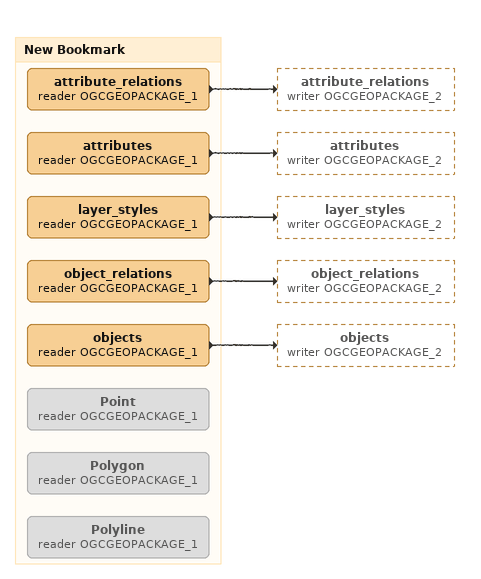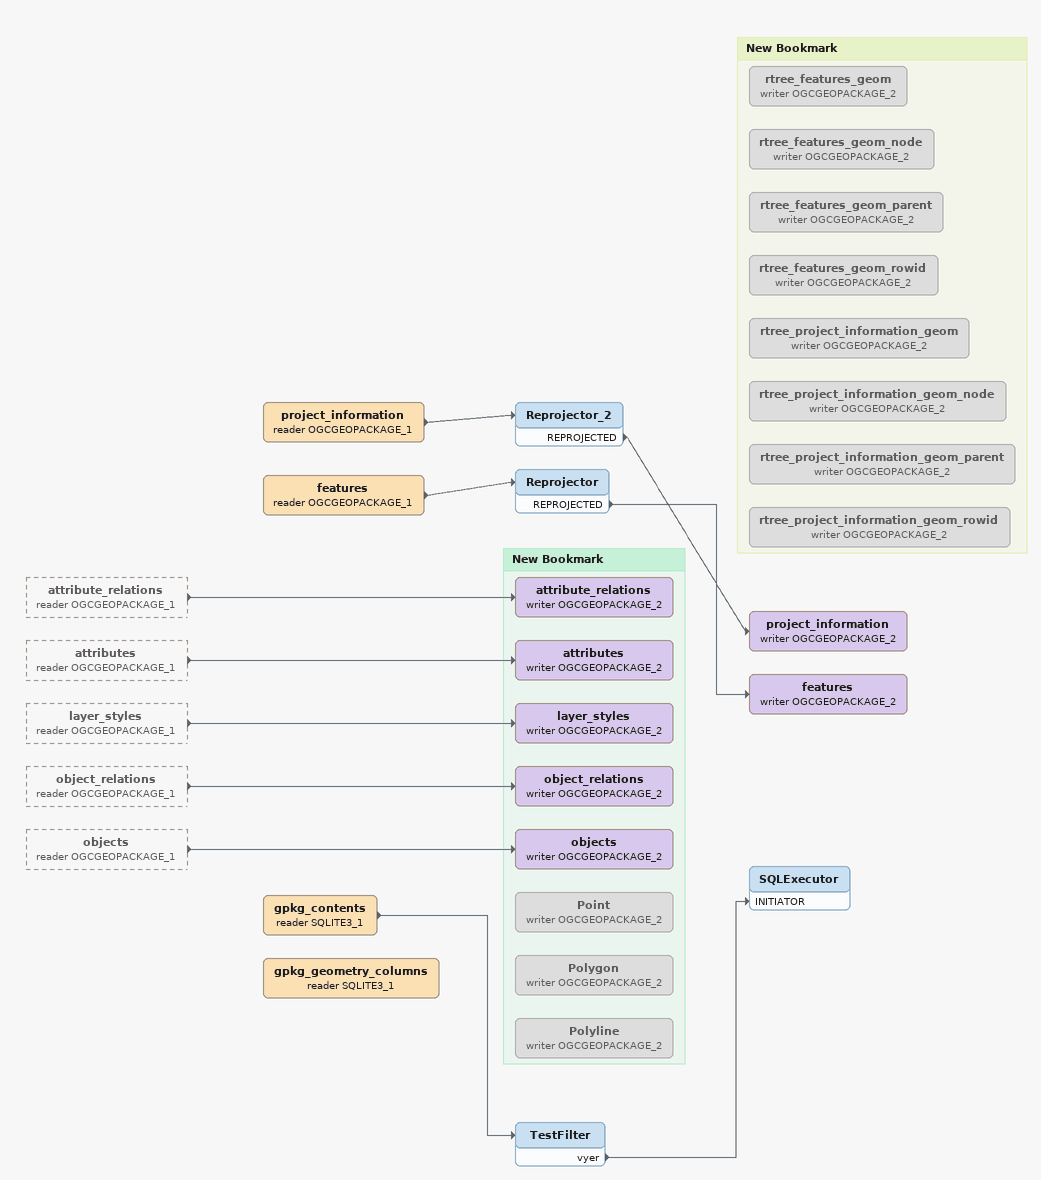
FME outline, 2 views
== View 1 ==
Bookmark: New Bookmark
attribute_relations (reader OGCGEOPACKAGE_1)
    -> attribute_relations (writer OGCGEOPACKAGE_2)
attributes (reader OGCGEOPACKAGE_1)
    -> attributes (writer OGCGEOPACKAGE_2)
layer_styles (reader OGCGEOPACKAGE_1)
    -> layer_styles (writer OGCGEOPACKAGE_2)
object_relations (reader OGCGEOPACKAGE_1)
    -> object_relations (writer OGCGEOPACKAGE_2)
objects (reader OGCGEOPACKAGE_1)
    -> objects (writer OGCGEOPACKAGE_2)
Point (reader OGCGEOPACKAGE_1) [off]
Polygon (reader OGCGEOPACKAGE_1) [off]
Polyline (reader OGCGEOPACKAGE_1) [off]

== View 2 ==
attribute_relations (reader OGCGEOPACKAGE_1) [outside]
    -> attribute_relations (writer OGCGEOPACKAGE_2)
attributes (reader OGCGEOPACKAGE_1) [outside]
    -> attributes (writer OGCGEOPACKAGE_2)
layer_styles (reader OGCGEOPACKAGE_1) [outside]
    -> layer_styles (writer OGCGEOPACKAGE_2)
object_relations (reader OGCGEOPACKAGE_1) [outside]
    -> object_relations (writer OGCGEOPACKAGE_2)
objects (reader OGCGEOPACKAGE_1) [outside]
    -> objects (writer OGCGEOPACKAGE_2)
gpkg_contents (reader SQLITE3_1)
    -> TestFilter
TestFilter
    vyer -> SQLExecutor [INITIATOR]
SQLExecutor
gpkg_geometry_columns (reader SQLITE3_1)
project_information (reader OGCGEOPACKAGE_1)
    -> Reprojector_2
Reprojector_2
    REPROJECTED -> project_information (writer OGCGEOPACKAGE_2)
project_information (writer OGCGEOPACKAGE_2)
features (reader OGCGEOPACKAGE_1)
    -> Reprojector
Reprojector
    REPROJECTED -> features (writer OGCGEOPACKAGE_2)
features (writer OGCGEOPACKAGE_2)

Bookmark: New Bookmark
attribute_relations (writer OGCGEOPACKAGE_2)
attributes (writer OGCGEOPACKAGE_2)
layer_styles (writer OGCGEOPACKAGE_2)
object_relations (writer OGCGEOPACKAGE_2)
objects (writer OGCGEOPACKAGE_2)
Point (writer OGCGEOPACKAGE_2) [off]
Polygon (writer OGCGEOPACKAGE_2) [off]
Polyline (writer OGCGEOPACKAGE_2) [off]

Bookmark: New Bookmark
rtree_features_geom (writer OGCGEOPACKAGE_2) [off]
rtree_features_geom_node (writer OGCGEOPACKAGE_2) [off]
rtree_features_geom_parent (writer OGCGEOPACKAGE_2) [off]
rtree_features_geom_rowid (writer OGCGEOPACKAGE_2) [off]
rtree_project_information_geom (writer OGCGEOPACKAGE_2) [off]
rtree_project_information_geom_node (writer OGCGEOPACKAGE_2) [off]
rtree_project_information_geom_parent (writer OGCGEOPACKAGE_2) [off]
rtree_project_information_geom_rowid (writer OGCGEOPACKAGE_2) [off]
